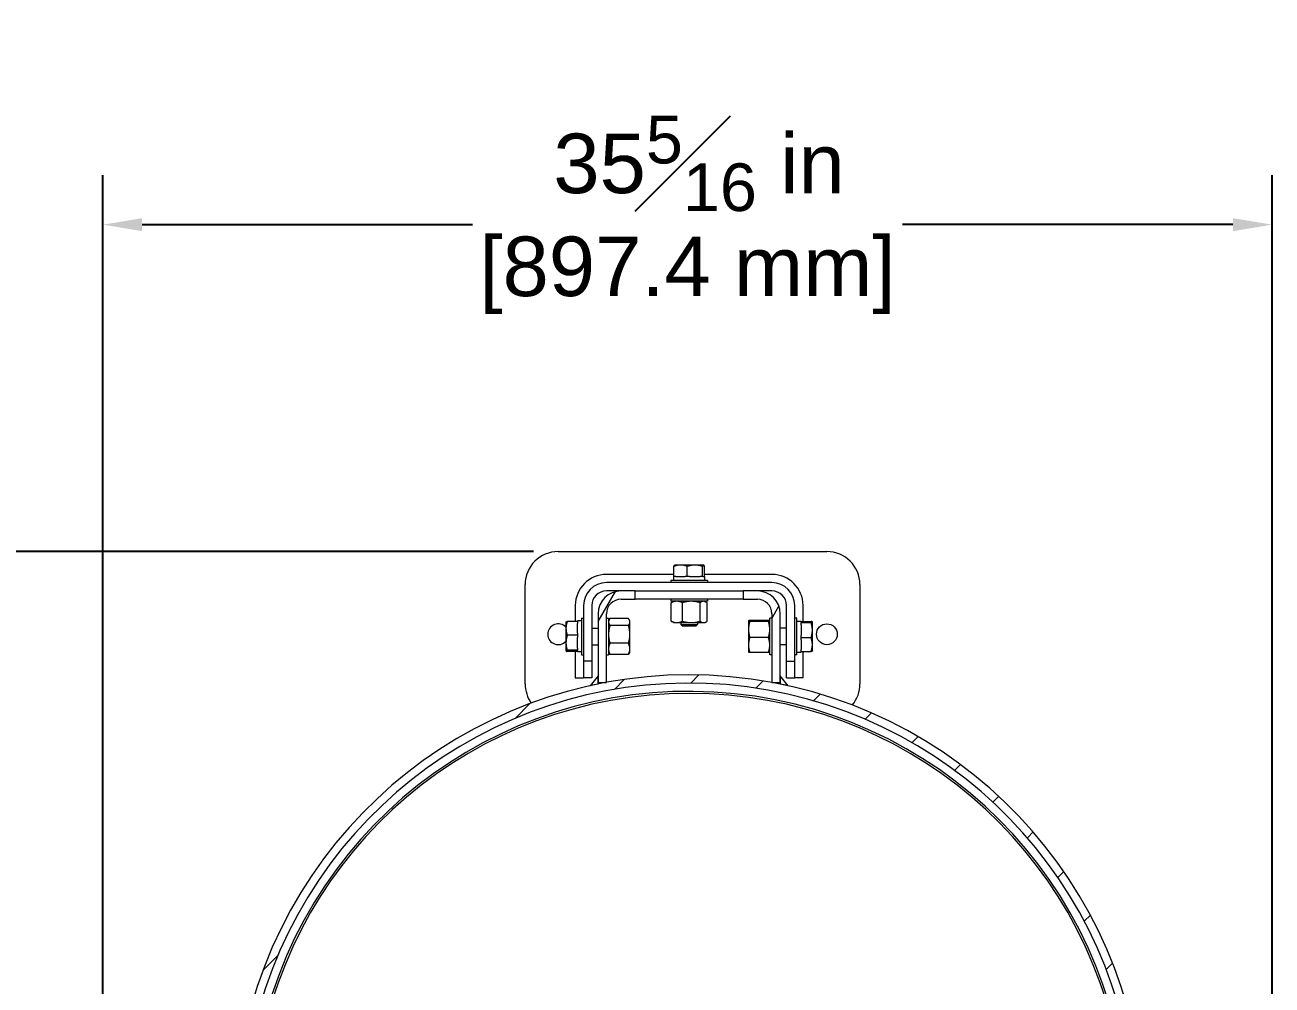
# Model space of a CAD drawing. Header units: inches. Extents: x 15 to 402, y 6 to 258.
# Drawn here: x 179.96 to 217.64, y 186.71 to 215.74 of the extents above; entities that cross this region are included whole.
import ezdxf

# ---------------------------------------------------------------- set-up
doc = ezdxf.new("R2010")
doc.units = ezdxf.units.IN
doc.header["$LTSCALE"] = 12
doc.header["$MEASUREMENT"] = 0
for name, color, linetype, lineweight in [('Dimension (ANSI)', 7, 'Continuous', 25), ('Hatch', 7, 'Continuous', 18), ('Visible', 7, 'Continuous', 18)]:
    doc.layers.add(name, color=color, linetype=linetype, lineweight=lineweight)
doc.styles.add('MEMCOR Medium', font='arial.ttf')
doc.dimstyles.new('Default (ANSI)', dxfattribs={"dimscale": 12, "dimtxt": 0.15, "dimasz": 0.098425, "dimexe": 0.125, "dimexo": 0.0625, "dimgap": 0.031496, "dimtad": 0, "dimtih": 1, "dimtoh": 1, "dimdec": 4, "dimrnd": 1e-08, "dimzin": 3, "dimdsep": 46, "dimlunit": 5, "dimtxsty": 'MEMCOR Medium', "dimcen": 0.09, "dimdle": 0.393701, "dimclrd": 256, "dimclre": 256, "dimclrt": 256, "dimadec": 0, "dimazin": 1, "dimtfac": 0.8, "dimtofl": 0, "dimtmove": 0, "dimatfit": 3, "dimfxl": 1, "dimfrac": 1, "dimtolj": 1, "dimtzin": 4, "dimlwd": -1, "dimlwe": -1, "dimarcsym": 0})

# ---------------------------------------------------------------- blocks, each defined once
blk = doc.blocks.new('*D28')
at = {"layer": 'Defpoints', "color": 0, "transparency": 16777216}
for p in [(217.644, 209.697), (182.313, 178.067), (217.644, 177.891)]:
    blk.add_point(p, dxfattribs=at)
at = {"layer": 'Dimension (ANSI)', "transparency": 16777216}
for p, q in [((182.313, 178.817), (182.313, 211.197)), ((217.644, 178.641), (217.644, 211.197)), ((183.494, 209.697), (193.479, 209.697)), ((216.463, 209.697), (206.478, 209.697))]:
    blk.add_line(p, q, dxfattribs=at)
for points in [[(183.494, 209.894), (183.494, 209.5), (182.313, 209.697)], [(216.463, 209.894), (216.463, 209.5), (217.644, 209.697)]]:
    blk.add_solid(points, dxfattribs=at)
at = {"layer": 'Dimension (ANSI)', "transparency": 16777216, "char_height": 1.8, "attachment_point": 5, "style": 'MEMCOR Medium'}
for s, insert in [('\\A1; 35{\\H0.8x;\\S5#16;} in', (199.979, 211.549)), ('\\A1;[897.4 mm]', (199.979, 208.165))]:
    blk.add_mtext(s, dxfattribs=dict(at, insert=insert))
blk = doc.blocks.new('*D29')
at = {"layer": 'Defpoints', "color": 0, "transparency": 16777216}
for p in [(165.641, 199.813), (196.071, 199.813), (187.373, 169.303)]:
    blk.add_point(p, dxfattribs=at)
at = {"layer": 'Dimension (ANSI)', "transparency": 16777216}
for p, q in [((195.321, 199.813), (164.141, 199.813)), ((165.641, 198.632), (165.641, 187.929)), ((165.641, 170.484), (165.641, 181.186)), ((186.623, 169.303), (164.141, 169.303))]:
    blk.add_line(p, q, dxfattribs=at)
for points in [[(165.444, 198.632), (165.837, 198.632), (165.641, 199.813)], [(165.444, 170.484), (165.837, 170.484), (165.641, 169.303)]]:
    blk.add_solid(points, dxfattribs=at)
at = {"layer": 'Dimension (ANSI)', "transparency": 16777216, "char_height": 1.8, "attachment_point": 5, "style": 'MEMCOR Medium'}
for s, insert in [('\\A1; 30{\\H0.8x;\\S1#2;} in', (165.641, 186.398)), ('\\A1;[774.9 mm]', (165.641, 183.026))]:
    blk.add_mtext(s, dxfattribs=dict(at, insert=insert))

msp = doc.modelspace()

# ---------------------------------------------------------------- hatches: boundary and pattern name
at = {"layer": 'Hatch'}
h = msp.add_hatch(dxfattribs=at)
h.set_pattern_fill('ANSI31', color=256, scale=12, angle=15, style=0)
edge = h.paths.add_edge_path()
edge.add_line((198.39942, 198.62263), (197.96942, 198.62263))
edge.add_ellipse((197.96942, 197.93263), major_axis=(-0.69, 0), ratio=1, start_angle=270, end_angle=360)
edge.add_line((197.27942, 197.93263), (197.27942, 196.05795))
edge.add_line((197.27942, 196.05795), (197.27942, 195.85657))
edge.add_line((197.27942, 195.85657), (197.52942, 195.85657))
edge.add_line((197.52942, 195.85657), (197.52942, 197.93263))
edge.add_ellipse((197.96942, 197.93263), major_axis=(0, 0.44), ratio=1, start_angle=0, end_angle=90, ccw=False)
edge.add_line((197.96942, 198.37263), (198.39942, 198.37263))
edge.add_line((198.39942, 198.37263), (198.39942, 198.62263))
h = msp.add_hatch(dxfattribs=at)
h.set_pattern_fill('ANSI31', color=256, scale=12, angle=15, style=0)
edge = h.paths.add_edge_path()
edge.add_line((202.52942, 195.85657), (202.77942, 195.85657))
edge.add_line((202.77942, 195.85657), (202.77942, 196.05795))
edge.add_line((202.77942, 196.05795), (202.77942, 197.93263))
edge.add_ellipse((202.08942, 197.93263), major_axis=(0, 0.69), ratio=1, start_angle=270, end_angle=360)
edge.add_line((202.08942, 198.62263), (201.65942, 198.62263))
edge.add_line((201.65942, 198.62263), (201.65942, 198.37263))
edge.add_line((201.65942, 198.37263), (202.08942, 198.37263))
edge.add_ellipse((202.08942, 197.93263), major_axis=(0.44, 0), ratio=1, start_angle=0, end_angle=90, ccw=False)
edge.add_line((202.52942, 197.93263), (202.52942, 195.85657))
h = msp.add_hatch(dxfattribs=at)
h.set_pattern_fill('ANSI31', color=256, scale=12, style=0)
edge = h.paths.add_edge_path()
edge.add_spline(control_points=[(213.52837, 182.52374), (213.56052, 182.49276), (213.59252, 182.4616), (213.65629, 182.39885), (213.68807, 182.36726), (213.71968, 182.33549)], knot_values=[-0.68175061, -0.68175061, -0.68175061, -0.68175061, -0.34146946, -0.34146946, 0, 0, 0, 0], degree=3, periodic=0)
edge.add_line((213.71968, 182.33549), (213.77968, 182.33549))
edge.add_ellipse((200.02942, 182.33549), major_axis=(0, 13.75026), ratio=1, start_angle=270, end_angle=347.421516)
edge.add_ellipse((200.02942, 182.33549), major_axis=(-13.42023, 2.99448), ratio=1, start_angle=270, end_angle=271.041736)
edge.add_ellipse((200.02942, 182.33549), major_axis=(-13.47245, 2.75), ratio=1, start_angle=270, end_angle=293.073484)
edge.add_ellipse((200.02942, 182.33549), major_axis=(-13.47245, -2.75), ratio=1, start_angle=270, end_angle=271.041736)
edge.add_ellipse((200.02942, 182.33549), major_axis=(-13.42023, -2.99448), ratio=1, start_angle=270, end_angle=364.843043)
edge.add_ellipse((200.02942, 182.33549), major_axis=(4.11682, -13.1195), ratio=1, start_angle=270, end_angle=271.041736)
edge.add_ellipse((200.02942, 182.33549), major_axis=(4.35466, -13.04249), ratio=1, start_angle=270, end_angle=293.073484)
edge.add_ellipse((200.02942, 182.33549), major_axis=(9.1178, -10.29249), ratio=1, start_angle=270, end_angle=271.041736)
edge.add_ellipse((200.02942, 182.33549), major_axis=(9.30341, -10.12502), ratio=1, start_angle=270, end_angle=292.78932)
edge.add_ellipse((200.02942, 182.33549), major_axis=(12.49901, -5.73099), ratio=1, start_angle=270, end_angle=271.100527)
edge.add_line((194.53955, 169.72872), (194.53955, 170.00187))
edge.add_ellipse((200.02942, 182.33549), major_axis=(-12.33362, 5.48987), ratio=1, start_angle=204.79351, end_angle=450, ccw=False)
h = msp.add_hatch(dxfattribs=at)
h.set_pattern_fill('ANSI31', color=256, scale=12, angle=90.0002, style=0)
edge = h.paths.add_edge_path()
edge.add_line((197.27942, 195.80795), (197.27942, 195.85657))
edge.add_line((197.27942, 195.85657), (197.27942, 196.05795))
edge.add_line((197.27942, 196.05795), (197.03494, 195.75572))
edge.add_ellipse((200.02942, 182.33549), major_axis=(13.42023, 2.99448), ratio=1, start_angle=88.958264, end_angle=90, ccw=False)
h = msp.add_hatch(dxfattribs=at)
h.set_pattern_fill('ANSI31', color=256, scale=12, angle=90.0002, style=0)
edge = h.paths.add_edge_path()
edge.add_line((203.02391, 195.75572), (202.77942, 196.05795))
edge.add_line((202.77942, 196.05795), (202.77942, 195.85657))
edge.add_line((202.77942, 195.85657), (202.77942, 195.80795))
edge.add_ellipse((200.02942, 182.33549), major_axis=(13.47245, -2.75), ratio=1, start_angle=88.958264, end_angle=90, ccw=False)

# ---------------------------------------------------------------- linework, layer by layer
at = {"layer": 'Visible'}
for p, q in [((196.07113, 199.81263), (204.19113, 199.81263)), ((199.59192, 199.40437), (199.58899, 199.40268)), ((199.76846, 199.40437), (199.59192, 199.40437)), ((200.20305, 199.40437), (199.76846, 199.40437)), ((200.46401, 199.40437), (200.20305, 199.40437)), ((200.46692, 199.40437), (200.46401, 199.40437)), ((200.46692, 199.40437), (200.46986, 199.40268)), ((199.56573, 199.12263), (197.52772, 199.12263)), ((199.56297, 198.93562), (199.56297, 199.06062)), ((199.56297, 199.06062), (199.56573, 199.06062)), ((199.56573, 199.06062), (199.56573, 199.3653)), ((199.62768, 199.06062), (199.56573, 199.06062)), ((199.62768, 199.06062), (199.90924, 199.06062)), ((199.9712, 199.06062), (199.90924, 199.06062)), ((199.9712, 199.06062), (199.9712, 199.3653)), ((200.04205, 199.06062), (199.9712, 199.06062)), ((200.04205, 199.06062), (200.36404, 199.06062)), ((200.43489, 199.06062), (200.36404, 199.06062)), ((200.43489, 199.06062), (200.43489, 199.3653)), ((200.44379, 199.06062), (200.43489, 199.06062)), ((200.44379, 199.06062), (200.50078, 199.06062)), ((200.49312, 199.06062), (200.49312, 199.3653)), ((202.53113, 199.12263), (200.49312, 199.12263)), ((200.50078, 198.93562), (200.50078, 199.06062)), ((195.07113, 195.81263), (195.07113, 198.81263)), ((202.53113, 198.87263), (197.52772, 198.87263)), ((197.96942, 198.62263), (197.52772, 198.62263)), ((198.39942, 198.62263), (197.96942, 198.62263)), ((198.39942, 198.37263), (198.39942, 198.62263)), ((198.39942, 198.62263), (201.65942, 198.62263)), ((200.58061, 198.93562), (199.47824, 198.93562)), ((199.47824, 198.93562), (199.47824, 198.87263)), ((200.58061, 198.93562), (200.58061, 198.87263)), ((202.08942, 198.62263), (201.65942, 198.62263)), ((201.65942, 198.62263), (201.65942, 198.37263)), ((202.53113, 198.62263), (202.08942, 198.62263)), ((205.19113, 198.81263), (205.19113, 195.81263)), ((197.96942, 198.37263), (198.39942, 198.37263)), ((201.65942, 198.37263), (198.39942, 198.37263)), ((199.47824, 198.37263), (199.47824, 198.30964)), ((200.58061, 198.30964), (199.47824, 198.30964)), ((199.48885, 197.70617), (199.48885, 198.26744)), ((199.55698, 198.30964), (199.51888, 198.28764)), ((199.82263, 197.70617), (199.82263, 198.26744)), ((200.36321, 197.70617), (200.36321, 198.26744)), ((200.50186, 198.30964), (200.53997, 198.28764)), ((200.57, 197.70617), (200.57, 198.26744)), ((200.58061, 198.37263), (200.58061, 198.30964)), ((201.65942, 198.37263), (202.08942, 198.37263)), ((196.58772, 198.18263), (196.58772, 197.70018)), ((196.83772, 198.18263), (196.83772, 196.49593)), ((197.08772, 198.18263), (197.08772, 196.49593)), ((197.27942, 197.93263), (197.27942, 195.85657)), ((197.52942, 195.85657), (197.52942, 197.93263)), ((202.52942, 197.93263), (202.52942, 195.85657)), ((202.77942, 195.85657), (202.77942, 197.93263)), ((202.97113, 196.49593), (202.97113, 198.18263)), ((203.22113, 196.49593), (203.22113, 198.18263)), ((203.47113, 197.70018), (203.47113, 198.18263)), ((196.30598, 197.68343), (196.30661, 197.68452)), ((196.30598, 197.68343), (196.30598, 197.49091)), ((196.30598, 197.49091), (196.30598, 197.0545)), ((196.64973, 197.70018), (196.34505, 197.70018)), ((196.64973, 197.70018), (196.64973, 197.71728)), ((196.77473, 197.71728), (196.64973, 197.71728)), ((196.64973, 197.70018), (196.64973, 197.63623)), ((196.64973, 197.34558), (196.64973, 197.63623)), ((196.77473, 197.79711), (196.77473, 196.69474)), ((196.77473, 197.79711), (196.83772, 197.79711)), ((197.08772, 197.49593), (197.27942, 197.49593)), ((197.52942, 197.79711), (197.59242, 197.79711)), ((197.59242, 197.79711), (197.59242, 196.69474)), ((197.59242, 197.71837), (197.61442, 197.75647)), ((198.19589, 197.7865), (197.63461, 197.7865)), ((198.19589, 197.57971), (197.63461, 197.57971)), ((198.23809, 197.71837), (198.21609, 197.75647)), ((198.23809, 197.68311), (198.23809, 197.71837)), ((198.23809, 197.30942), (198.23809, 197.68311)), ((199.55698, 197.66397), (199.51888, 197.68597)), ((199.55698, 197.66397), (199.65574, 197.66397)), ((199.65574, 197.66397), (200.09292, 197.66397)), ((199.77942, 197.66397), (199.77942, 197.60643)), ((199.77942, 197.60643), (200.27942, 197.60643)), ((199.82522, 197.56062), (199.77942, 197.60643)), ((200.23362, 197.56062), (199.82522, 197.56062)), ((200.09292, 197.66397), (200.4666, 197.66397)), ((200.23362, 197.56062), (200.27942, 197.60643)), ((200.27942, 197.66397), (200.27942, 197.60643)), ((200.4666, 197.66397), (200.50186, 197.66397)), ((200.50186, 197.66397), (200.53997, 197.68597)), ((201.82076, 197.71837), (201.82123, 197.71917)), ((201.82076, 197.71837), (201.82076, 197.71757)), ((201.82076, 197.71757), (201.82076, 197.45794)), ((202.42424, 197.73343), (201.86296, 197.73343)), ((202.42424, 197.7017), (201.86296, 197.7017)), ((202.46643, 197.71837), (202.46597, 197.71917)), ((202.46643, 196.69474), (202.46643, 197.79711)), ((202.52942, 197.79711), (202.46643, 197.79711)), ((202.97113, 197.49593), (202.77942, 197.49593)), ((203.28412, 197.79711), (203.22113, 197.79711)), ((203.28412, 196.69474), (203.28412, 197.79711)), ((203.28412, 197.71249), (203.40912, 197.71249)), ((203.40912, 197.71249), (203.40912, 197.66994)), ((203.40912, 197.70018), (203.7138, 197.70018)), ((203.40912, 197.66448), (203.40912, 197.66994)), ((203.40912, 197.59507), (203.40912, 197.66448)), ((203.40912, 197.66448), (203.7138, 197.66448)), ((203.40912, 197.59507), (203.40912, 197.27963)), ((203.75287, 197.68343), (203.75224, 197.68452)), ((203.75287, 197.68233), (203.75287, 197.68343)), ((203.75287, 197.43735), (203.75287, 197.68233)), ((196.64973, 197.28163), (196.34505, 197.28163)), ((196.64973, 197.34558), (196.64973, 197.28163)), ((196.64973, 197.28163), (196.64973, 197.21222)), ((196.64973, 196.89678), (196.64973, 197.21222)), ((198.23809, 196.87224), (198.23809, 197.30942)), ((201.82076, 197.45794), (201.82076, 196.9863)), ((202.42424, 197.21419), (201.86296, 197.21419)), ((203.40912, 197.21022), (203.40912, 197.27963)), ((203.40912, 197.14627), (203.40912, 197.21022)), ((203.40912, 197.21022), (203.7138, 197.21022)), ((203.40912, 197.14627), (203.40912, 196.85562)), ((203.75287, 197.00095), (203.75287, 197.43735)), ((196.30598, 197.0545), (196.30598, 196.80952)), ((196.30598, 196.80952), (196.30598, 196.80843)), ((196.30598, 196.80843), (196.30661, 196.80733)), ((196.64973, 196.82737), (196.34505, 196.82737)), ((196.64973, 196.79167), (196.34505, 196.79167)), ((196.58772, 196.79167), (196.58772, 195.99593)), ((196.64973, 196.89678), (196.64973, 196.82737)), ((196.64973, 196.82737), (196.64973, 196.82192)), ((196.64973, 196.77936), (196.64973, 196.82192)), ((196.77473, 196.77936), (196.64973, 196.77936)), ((197.08772, 196.99593), (197.27942, 196.99593)), ((197.59242, 196.77348), (197.61442, 196.73538)), ((198.19589, 197.03913), (197.63461, 197.03913)), ((198.23809, 196.77348), (198.21609, 196.73538)), ((198.23809, 196.77348), (198.23809, 196.87224)), ((201.82076, 196.9863), (201.82076, 196.77348)), ((201.82076, 196.77348), (201.82123, 196.77268)), ((202.42424, 196.75842), (201.86296, 196.75842)), ((202.46643, 196.77348), (202.46597, 196.77268)), ((202.97113, 196.99593), (202.77942, 196.99593)), ((203.28412, 196.77457), (203.40912, 196.77457)), ((203.40912, 196.79167), (203.40912, 196.85562)), ((203.40912, 196.79167), (203.40912, 196.77457)), ((203.40912, 196.79167), (203.7138, 196.79167)), ((203.47113, 195.99593), (203.47113, 196.79167)), ((203.75287, 196.80843), (203.75224, 196.80733)), ((203.75287, 196.80843), (203.75287, 197.00095)), ((196.77473, 196.69474), (196.83772, 196.69474)), ((196.83772, 196.49593), (196.83772, 195.99593)), ((197.08772, 196.49593), (196.83772, 196.49593)), ((197.08772, 196.49593), (197.08772, 195.99593)), ((197.52942, 196.69474), (197.59242, 196.69474)), ((198.19589, 196.70535), (197.63461, 196.70535)), ((202.52942, 196.69474), (202.46643, 196.69474)), ((202.97113, 195.99593), (202.97113, 196.49593)), ((202.97113, 196.49593), (203.22113, 196.49593)), ((203.28412, 196.69474), (203.22113, 196.69474)), ((203.22113, 195.99593), (203.22113, 196.49593)), ((196.58772, 195.99593), (196.83772, 195.99593)), ((197.08772, 195.99593), (196.83772, 195.99593)), ((197.27942, 196.05795), (197.03494, 195.75572)), ((197.27942, 195.80795), (197.27942, 196.05795)), ((203.02391, 195.75572), (202.77942, 196.05795)), ((202.77942, 196.05795), (202.77942, 195.80795)), ((202.97113, 195.99593), (203.22113, 195.99593)), ((203.47113, 195.99593), (203.22113, 195.99593)), ((197.27942, 195.85657), (197.52942, 195.85657)), ((202.52942, 195.85657), (202.77942, 195.85657))]:
    msp.add_line(p, q, dxfattribs=at)
msp.add_circle((204.19113, 197.31263), 0.315, dxfattribs=at)
for centre, radius, start, end in [((196.07113, 198.81263), 1, 90, 180), ((204.19113, 198.81263), 1, 0, 90), ((197.52772, 198.18263), 0.94, 90, 180), ((202.53113, 198.18263), 0.94, 0, 90), ((197.52772, 198.18263), 0.69, 90, 180), ((197.52772, 198.18263), 0.44, 90, 180), ((197.96942, 197.93263), 0.69, 90, 180), ((202.08942, 197.93263), 0.69, 0, 90), ((202.53113, 198.18263), 0.69, 0, 90), ((202.53113, 198.18263), 0.44, 0, 90), ((197.96942, 197.93263), 0.44, 90, 180), ((202.08942, 197.93263), 0.44, 0, 90), ((196.07113, 197.31263), 0.315, 41.794475, 318.205525), ((200.02942, 182.33549), 13.75026, 0.000005, 246.468325), ((200.02942, 182.33549), 13.50026, 0.798977, 246.005467), ((196.07113, 195.81263), 1, 180, 215.552746), ((200.02942, 182.33549), 13.75026, 101.536742, 102.578479), ((200.02942, 182.33549), 13.75026, 77.421521, 78.463258), ((204.19113, 195.81263), 1, 320.145857, 0), ((200.02942, 182.33549), 13.25026, 0.798977, 250.626825), ((200.02942, 182.33549), 13.19, 288.614503, 251.385497)]:
    msp.add_arc(centre, radius, start, end, dxfattribs=at)
for points, weights in [([(199.76846, 199.40437), (199.67437, 199.40437), (199.56573, 199.3653)], [1, 1.04314139574, 1.01001874936]), ([(199.56573, 199.3653), (199.57815, 199.39642), (199.58899, 199.40268)], [1.01001874936, 1.03622750897, 1.01468744252]), ([(199.9712, 199.3653), (199.86255, 199.40437), (199.76846, 199.40437)], [1.01001874936, 1.04314139574, 1]), ([(200.20305, 199.40437), (200.09544, 199.40437), (199.9712, 199.3653)], [1, 1.04314139574, 1.01001874936]), ([(200.43489, 199.3653), (200.31065, 199.40437), (200.20305, 199.40437)], [1.01001874936, 1.04314139574, 1]), ([(200.46401, 199.40437), (200.4505, 199.40437), (200.43489, 199.3653)], [1, 1.04314139574, 1.01001874936]), ([(200.49312, 199.3653), (200.47752, 199.40437), (200.46401, 199.40437)], [1.01001874936, 1.04314139574, 1]), ([(199.65574, 198.30964), (199.57828, 198.30964), (199.48885, 198.26744)], [1, 1.0379548493, 1]), ([(199.48885, 198.26744), (199.50436, 198.27926), (199.51888, 198.28764)], [1, 1.01034398852, 1.01504979903]), ([(199.82263, 198.26744), (199.73319, 198.30964), (199.65574, 198.30964)], [1, 1.0379548493, 1]), ([(200.09292, 198.30964), (199.96747, 198.30964), (199.82263, 198.26744)], [1, 1.0379548493, 1]), ([(200.36321, 198.26744), (200.21836, 198.30964), (200.09292, 198.30964)], [1, 1.0379548493, 1]), ([(200.4666, 198.30964), (200.41862, 198.30964), (200.36321, 198.26744)], [1, 1.0379548493, 1]), ([(200.57, 198.26744), (200.51459, 198.30964), (200.4666, 198.30964)], [1, 1.0379548493, 1]), ([(196.34505, 197.70018), (196.30598, 197.58803), (196.30598, 197.49091)], [1.01001874936, 1.04314139574, 1]), ([(196.30598, 197.49091), (196.30598, 197.39378), (196.34505, 197.28163)], [1, 1.04314139574, 1.01001874936]), ([(196.30661, 197.68452), (196.31081, 197.6918), (196.34505, 197.70018)], [1.00974640293, 1.03892563356, 1.01001874936]), ([(197.63461, 197.7865), (197.59242, 197.73109), (197.59242, 197.68311)], [1, 1.0379548493, 1]), ([(197.59242, 197.68311), (197.59242, 197.63512), (197.63461, 197.57971)], [1, 1.0379548493, 1]), ([(197.63461, 197.57971), (197.59242, 197.43486), (197.59242, 197.30942)], [1, 1.0379548493, 1]), ([(198.23809, 197.68311), (198.23809, 197.73109), (198.19589, 197.7865)], [1, 1.0379548493, 1]), ([(198.19589, 197.57971), (198.23809, 197.63512), (198.23809, 197.68311)], [1, 1.0379548493, 1]), ([(198.23809, 197.30942), (198.23809, 197.43486), (198.19589, 197.57971)], [1, 1.0379548493, 1]), ([(199.51888, 197.68597), (199.50436, 197.69435), (199.48885, 197.70617)], [1.01504979903, 1.01034398852, 1]), ([(199.48885, 197.70617), (199.57828, 197.66397), (199.65574, 197.66397)], [1, 1.0379548493, 1]), ([(199.65574, 197.66397), (199.73319, 197.66397), (199.82263, 197.70617)], [1, 1.0379548493, 1]), ([(199.82263, 197.70617), (199.96747, 197.66397), (200.09292, 197.66397)], [1, 1.0379548493, 1]), ([(200.09292, 197.66397), (200.21836, 197.66397), (200.36321, 197.70617)], [1, 1.0379548493, 1]), ([(200.36321, 197.70617), (200.41862, 197.66397), (200.4666, 197.66397)], [1, 1.0379548493, 1]), ([(200.4666, 197.66397), (200.51459, 197.66397), (200.57, 197.70617)], [1, 1.0379548493, 1]), ([(201.86296, 197.73343), (201.82076, 197.72493), (201.82076, 197.71757)], [1, 1.0379548493, 1]), ([(201.82076, 197.71757), (201.82076, 197.7102), (201.86296, 197.7017)], [1, 1.0379548493, 1]), ([(201.86296, 197.7017), (201.82076, 197.57107), (201.82076, 197.45794)], [1, 1.0379548493, 1]), ([(202.46643, 197.71757), (202.46643, 197.72493), (202.42424, 197.73343)], [1, 1.0379548493, 1]), ([(202.42424, 197.7017), (202.46643, 197.7102), (202.46643, 197.71757)], [1, 1.0379548493, 1]), ([(202.46643, 197.45794), (202.46643, 197.57107), (202.42424, 197.7017)], [1, 1.0379548493, 1]), ([(203.75287, 197.68233), (203.75287, 197.69062), (203.7138, 197.70018)], [1, 1.04314139574, 1.01001874936]), ([(203.7138, 197.66448), (203.75287, 197.67405), (203.75287, 197.68233)], [1.01001874936, 1.04314139574, 1]), ([(203.75287, 197.43735), (203.75287, 197.54276), (203.7138, 197.66448)], [1, 1.04314139574, 1.01001874936]), ([(196.34505, 197.28163), (196.30598, 197.15991), (196.30598, 197.0545)], [1.01001874936, 1.04314139574, 1]), ([(197.59242, 197.30942), (197.59242, 197.18398), (197.63461, 197.03913)], [1, 1.0379548493, 1]), ([(198.19589, 197.03913), (198.23809, 197.18398), (198.23809, 197.30942)], [1, 1.0379548493, 1]), ([(201.82076, 197.45794), (201.82076, 197.34482), (201.86296, 197.21419)], [1, 1.0379548493, 1]), ([(201.86296, 197.21419), (201.82076, 197.09206), (201.82076, 196.9863)], [1, 1.0379548493, 1]), ([(202.42424, 197.21419), (202.46643, 197.34482), (202.46643, 197.45794)], [1, 1.0379548493, 1]), ([(202.46643, 196.9863), (202.46643, 197.09206), (202.42424, 197.21419)], [1, 1.0379548493, 1]), ([(203.7138, 197.21022), (203.75287, 197.33194), (203.75287, 197.43735)], [1.01001874936, 1.04314139574, 1]), ([(203.75287, 197.00095), (203.75287, 197.09807), (203.7138, 197.21022)], [1, 1.04314139574, 1.01001874936]), ([(196.30598, 197.0545), (196.30598, 196.94909), (196.34505, 196.82737)], [1, 1.04314139574, 1.01001874936]), ([(196.34505, 196.82737), (196.30598, 196.8178), (196.30598, 196.80952)], [1.01001874936, 1.04314139574, 1]), ([(196.30598, 196.80952), (196.30598, 196.80123), (196.34505, 196.79167)], [1, 1.04314139574, 1.01001874936]), ([(197.63461, 197.03913), (197.59242, 196.94969), (197.59242, 196.87224)], [1, 1.0379548493, 1]), ([(197.59242, 196.87224), (197.59242, 196.79478), (197.63461, 196.70535)], [1, 1.0379548493, 1]), ([(197.63461, 196.70535), (197.6228, 196.72086), (197.61442, 196.73538)], [1, 1.01034398852, 1.01504979903]), ([(198.23809, 196.87224), (198.23809, 196.94969), (198.19589, 197.03913)], [1, 1.0379548493, 1]), ([(198.19589, 196.70535), (198.23809, 196.79478), (198.23809, 196.87224)], [1, 1.0379548493, 1]), ([(198.21609, 196.73538), (198.2077, 196.72086), (198.19589, 196.70535)], [1.01504979903, 1.01034398852, 1]), ([(201.82076, 196.9863), (201.82076, 196.88054), (201.86296, 196.75842)], [1, 1.0379548493, 1]), ([(201.86296, 196.75842), (201.82505, 196.76606), (201.82123, 196.77268)], [1, 1.03396589197, 1.0071394563]), ([(202.42424, 196.75842), (202.46643, 196.88054), (202.46643, 196.9863)], [1, 1.0379548493, 1]), ([(202.46597, 196.77268), (202.46214, 196.76606), (202.42424, 196.75842)], [1.0071394563, 1.03396589197, 1]), ([(203.7138, 196.79167), (203.75287, 196.90382), (203.75287, 197.00095)], [1.01001874936, 1.04314139574, 1]), ([(203.75224, 196.80733), (203.74804, 196.80005), (203.7138, 196.79167)], [1.00974640293, 1.03892563356, 1.01001874936])]:
    msp.add_rational_spline(points, weights, degree=2, dxfattribs=at)

# ---------------------------------------------------------------- dimensions: what is measured, and where the dimension line sits
at = {"layer": 'Dimension (ANSI)'}
for base, p1, p2, angle, text, override, picture, middle in [((217.64422, 209.69691), (182.31292, 178.06709), (217.64422, 177.89093), 180, ' <> in\\X[897.4 mm]', {"dimgap": 0.031496, "dimtih": 0, "dimtoh": 0, "dimdec": 4, "dimpost": '', "dimtol": 0, "dimlim": 0, "dimtp": 0, "dimtm": 0, "dimtdec": 2, "dimatfit": 1}, '*D28', (199.97857, 209.69691)), ((165.64064, 199.81263), (187.37292, 169.30292), (196.07113, 199.81263), 270, ' <> in\\X[774.9 mm]', {"dimgap": 0.031496, "dimdec": 4, "dimpost": '', "dimtol": 0, "dimlim": 0, "dimtp": 0, "dimtm": 0, "dimtdec": 2, "dimatfit": 1}, '*D29', (165.64064, 184.55777))]:
    dim = msp.add_linear_dim(base=base, p1=p1, p2=p2, angle=angle, text=text, dimstyle='Default (ANSI)', override=override, dxfattribs=at)
    dim.commit()
    dim.dimension.update_dxf_attribs({"geometry": picture, "text_midpoint": middle, "dimtype": 160})

doc.saveas('drawing.dxf')
